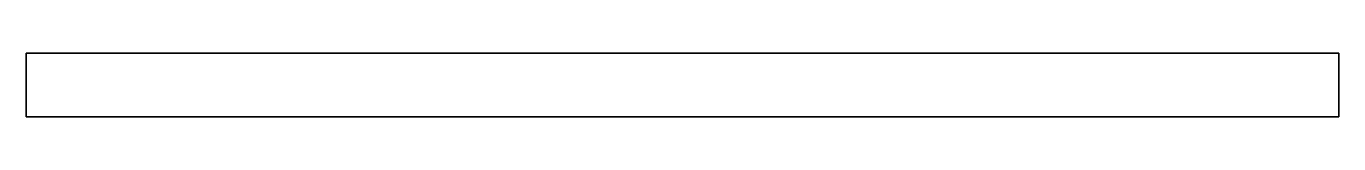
# Model space of a CAD drawing. Extents: x 0 to 900, y 0 to 44.
import ezdxf

# ---------------------------------------------------------------- set-up
doc = ezdxf.new("R2010")
doc.units = 0
doc.header["$LTSCALE"] = 48
doc.layers.add('3D', color=4, linetype='CONTINUOUS')

msp = doc.modelspace()

# ---------------------------------------------------------------- linework, layer by layer
at = {"layer": '3D', "color": 0}
for p, q in [((0, 43.75), (0, 0)), ((899.99, 43.75), (0, 43.75)), ((899.99, 0), (899.99, 43.75)), ((0, 0), (899.99, 0))]:
    msp.add_line(p, q, dxfattribs=at)
at = {"layer": '3D', "color": 0, "linetype": 'CONTINUOUS'}
for points in [[(899.99, 0), (0, 0), (0, 43.75), (899.99, 43.75)], [(899.99, 0, 900), (0, 0, 900), (0, 43.75, 900), (899.99, 43.75, 900)]]:
    msp.add_3dface(points, dxfattribs=at)

doc.saveas('drawing.dxf')
